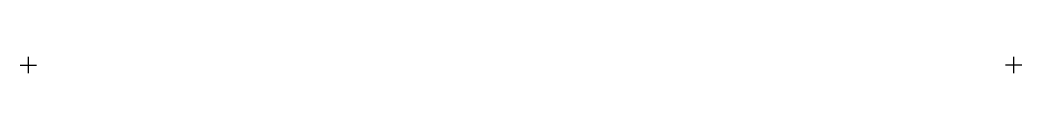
# Model space of a CAD drawing. Header units: millimetres. Extents: x -5 to 605, y -5 to 5.
import ezdxf

# ---------------------------------------------------------------- set-up
doc = ezdxf.new("R2010")
doc.units = ezdxf.units.MM
doc.header["$LTSCALE"] = 0.2

msp = doc.modelspace()

# ---------------------------------------------------------------- linework, layer by layer
at = {"layer": 'DEFPOINTS'}
for p, q in [((-5, 0), (5, 0)), ((0, 5), (0, -5)), ((605, 0), (595, 0)), ((600, -5), (600, 5))]:
    msp.add_line(p, q, dxfattribs=at)

doc.saveas('drawing.dxf')
